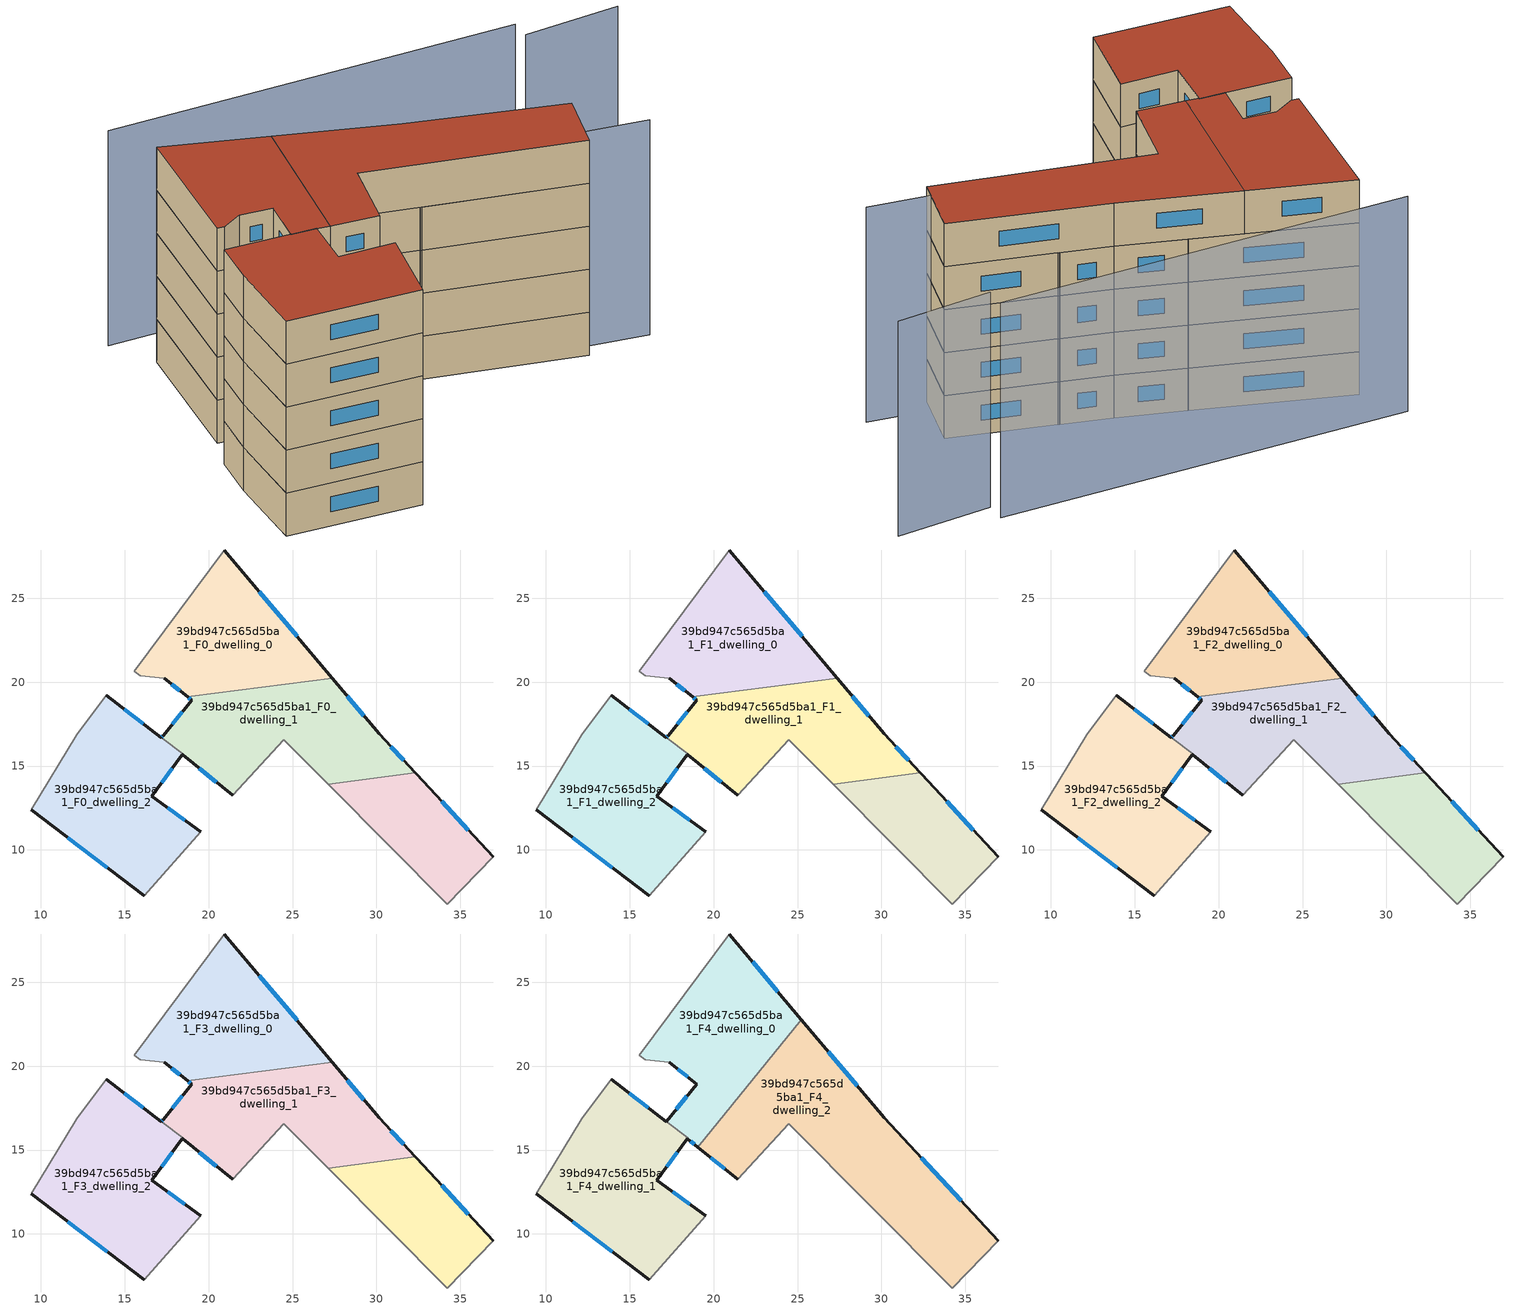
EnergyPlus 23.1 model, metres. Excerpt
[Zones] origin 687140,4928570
39bd947c565d5ba1_F0_dwelling_0
 floor ground (EU_floor_Construction): 20.93,27.88 27.36,20.24 18.74,19.12 17.34,20.25 15.92,20.37 15.56,20.65 z0
 wall outside (EU_wall_Construction): 27.36,20.24 20.93,27.88 / 17.34,20.25 18.74,19.12 z0:3
 wall adiabatic (EU_wall_Construction): 20.93,27.88 15.56,20.65 15.92,20.37 17.34,20.25 z0:3
 wall to 39bd947c565d5ba1_F0_dwelling_1 (EU_wall_Construction): 18.74,19.12 18.97,19.15 27.36,20.24 z0:3
 window (EU_Window_Construction): 25.27,22.72 23.02,25.39 / 17.8,19.88 18.29,19.49 z0.98:2.02
39bd947c565d5ba1_F0_dwelling_1
 floor ground (EU_floor_Construction): 30.16,16.92 32.33,14.58 27.13,13.91 24.48,16.58 21.43,13.26 18.46,15.66 18.43,15.69 18.46,15.72 17.23,16.66 17.18,16.7 17.28,16.81 18.98,18.93 18.74,19.12 18.97,19.15 27.36,20.24 z0
 wall outside (EU_wall_Construction): 18.43,15.69 18.46,15.66 21.43,13.26 / 17.28,16.81 17.18,16.7 / 18.74,19.12 18.98,18.93 17.28,16.82 / 32.33,14.58 30.16,16.92 27.36,20.24 z0:3
 wall adiabatic (EU_wall_Construction): 21.43,13.26 24.48,16.58 27.13,13.91 z0:3
 wall to 39bd947c565d5ba1_F0_dwelling_3 (EU_wall_Construction): 27.13,13.91 32.33,14.58 z0:3
 wall to 39bd947c565d5ba1_F0_dwelling_2 (EU_wall_Construction): 17.18,16.7 17.23,16.66 18.46,15.72 18.43,15.69 z0:3
 window (EU_Window_Construction): 19.43,14.88 20.47,14.04 / 17.25,16.78 17.21,16.74 / 18.43,18.24 17.83,17.5 / 18.82,19.06 18.9,18.99 / 29.25,18 28.27,19.16 / 31.62,15.34 30.87,16.16 z0.98:2.02
39bd947c565d5ba1_F0_dwelling_2
 floor ground (EU_floor_Construction): 17.23,16.66 18.46,15.72 18.43,15.68 18.41,15.66 16.61,13.19 19.52,11.09 16.15,7.26 9.42,12.4 12.14,16.86 13.89,19.21 17.18,16.7 z0
 wall outside (EU_wall_Construction): 9.42,12.4 16.15,7.26 / 17.18,16.7 13.89,19.21 / 19.52,11.09 16.61,13.19 18.41,15.66 18.43,15.68 z0:3
 wall adiabatic (EU_wall_Construction): 13.89,19.21 12.14,16.86 9.42,12.4 / 16.15,7.26 19.52,11.09 z0:3
 window (EU_Window_Construction): 11.61,10.72 13.96,8.93 / 16.11,17.51 14.96,18.39 / 17.2,13.99 17.83,14.85 / 18.58,11.77 17.56,12.5 z0.98:2.02
39bd947c565d5ba1_F0_dwelling_3
 floor ground (EU_floor_Construction): 32.41,14.5 36.97,9.59 34.22,6.78 27.22,13.82 27.13,13.91 32.33,14.58 z0
 wall outside (EU_wall_Construction): 36.97,9.59 32.41,14.5 32.33,14.58 z0:3
 wall adiabatic (EU_wall_Construction): 27.13,13.91 27.22,13.82 34.22,6.78 36.97,9.59 z0:3
 window (EU_Window_Construction): 35.49,11.18 33.89,12.9 z0.98:2.02
39bd947c565d5ba1_F1_dwelling_0
 floor to 39bd947c565d5ba1_F0_dwelling_0 (EU_floor_Construction): 20.93,27.88 27.36,20.24 18.74,19.12 17.34,20.25 15.92,20.37 15.56,20.65 z3
 wall outside (EU_wall_Construction): 27.36,20.24 20.93,27.88 / 17.34,20.25 18.74,19.12 z3:6
 wall adiabatic (EU_wall_Construction): 20.93,27.88 15.56,20.65 15.92,20.37 17.34,20.25 z3:6
 wall to 39bd947c565d5ba1_F1_dwelling_1 (EU_wall_Construction): 18.74,19.12 18.97,19.15 27.36,20.24 z3:6
 window (EU_Window_Construction): 25.27,22.72 23.02,25.39 / 17.8,19.88 18.29,19.49 z3.98:5.02
39bd947c565d5ba1_F1_dwelling_1
 floor to 39bd947c565d5ba1_F0_dwelling_1 (EU_floor_Construction): 30.16,16.92 32.33,14.58 27.13,13.91 24.48,16.58 21.43,13.26 18.46,15.66 18.43,15.69 18.46,15.72 17.23,16.66 17.18,16.7 17.28,16.82 18.98,18.93 18.74,19.12 18.97,19.15 27.36,20.24 z3
 wall outside (EU_wall_Construction): 18.43,15.69 18.46,15.66 21.43,13.26 / 17.28,16.81 17.18,16.7 / 18.74,19.12 18.98,18.93 17.28,16.82 / 32.33,14.58 30.16,16.92 27.36,20.24 z3:6
 wall adiabatic (EU_wall_Construction): 21.43,13.26 24.48,16.58 27.13,13.91 z3:6
 wall to 39bd947c565d5ba1_F1_dwelling_3 (EU_wall_Construction): 27.13,13.91 32.33,14.58 z3:6
 wall to 39bd947c565d5ba1_F1_dwelling_2 (EU_wall_Construction): 17.18,16.7 17.23,16.66 18.46,15.72 18.43,15.69 z3:6
 window (EU_Window_Construction): 19.43,14.88 20.47,14.04 / 17.25,16.78 17.21,16.74 / 18.43,18.24 17.83,17.5 / 18.82,19.06 18.9,18.99 / 29.25,18 28.27,19.16 / 31.62,15.34 30.87,16.16 z3.98:5.02
39bd947c565d5ba1_F1_dwelling_2
 floor to 39bd947c565d5ba1_F0_dwelling_2 (EU_floor_Construction): 17.23,16.66 18.46,15.72 18.43,15.68 18.41,15.66 16.61,13.19 19.52,11.09 16.15,7.26 9.42,12.4 12.14,16.86 13.89,19.21 17.18,16.7 z3
 wall outside (EU_wall_Construction): 9.42,12.4 16.15,7.26 / 17.18,16.7 13.89,19.21 / 19.52,11.09 16.61,13.19 18.41,15.66 18.43,15.68 z3:6
 wall adiabatic (EU_wall_Construction): 13.89,19.21 12.14,16.86 9.42,12.4 / 16.15,7.26 19.52,11.09 z3:6
 window (EU_Window_Construction): 11.61,10.72 13.96,8.93 / 16.11,17.51 14.96,18.39 / 17.2,13.99 17.83,14.85 / 18.58,11.77 17.56,12.5 z3.98:5.02
39bd947c565d5ba1_F1_dwelling_3
 floor to 39bd947c565d5ba1_F0_dwelling_3 (EU_floor_Construction): 32.41,14.5 36.97,9.59 34.22,6.78 27.22,13.82 27.13,13.91 32.33,14.58 z3
 wall outside (EU_wall_Construction): 36.97,9.59 32.41,14.5 32.33,14.58 z3:6
 wall adiabatic (EU_wall_Construction): 27.13,13.91 27.22,13.82 34.22,6.78 36.97,9.59 z3:6
 window (EU_Window_Construction): 35.49,11.18 33.89,12.9 z3.98:5.02
39bd947c565d5ba1_F2_dwelling_0
 floor to 39bd947c565d5ba1_F1_dwelling_0 (EU_floor_Construction): 20.93,27.88 27.36,20.24 18.74,19.12 17.34,20.25 15.92,20.37 15.56,20.65 z6
 wall outside (EU_wall_Construction): 27.36,20.24 20.93,27.88 / 17.34,20.25 18.74,19.12 z6:9
 wall adiabatic (EU_wall_Construction): 20.93,27.88 15.56,20.65 15.92,20.37 17.34,20.25 z6:9
 wall to 39bd947c565d5ba1_F2_dwelling_1 (EU_wall_Construction): 18.74,19.12 18.97,19.15 27.36,20.24 z6:9
 window (EU_Window_Construction): 25.27,22.72 23.02,25.39 / 17.8,19.88 18.29,19.49 z6.98:8.02
39bd947c565d5ba1_F2_dwelling_1
 floor to 39bd947c565d5ba1_F1_dwelling_1 (EU_floor_Construction): 30.16,16.92 32.33,14.58 27.13,13.91 24.48,16.58 21.43,13.26 18.46,15.66 18.43,15.69 18.46,15.72 17.23,16.66 17.18,16.7 17.28,16.82 18.98,18.93 18.74,19.12 18.97,19.15 27.36,20.24 z6
 wall outside (EU_wall_Construction): 18.43,15.69 18.46,15.66 21.43,13.26 / 17.28,16.81 17.18,16.7 / 18.74,19.12 18.98,18.93 17.28,16.82 / 32.33,14.58 30.16,16.92 27.36,20.24 z6:9
 wall adiabatic (EU_wall_Construction): 21.43,13.26 24.48,16.58 27.13,13.91 z6:9
 wall to 39bd947c565d5ba1_F2_dwelling_3 (EU_wall_Construction): 27.13,13.91 32.33,14.58 z6:9
 wall to 39bd947c565d5ba1_F2_dwelling_2 (EU_wall_Construction): 17.18,16.7 17.23,16.66 18.46,15.72 18.43,15.69 z6:9
 window (EU_Window_Construction): 19.43,14.88 20.47,14.04 / 17.25,16.78 17.21,16.74 / 18.43,18.24 17.83,17.5 / 18.82,19.06 18.9,18.99 / 29.25,18 28.27,19.16 / 31.62,15.34 30.87,16.16 z6.98:8.02
39bd947c565d5ba1_F2_dwelling_2
 floor to 39bd947c565d5ba1_F1_dwelling_2 (EU_floor_Construction): 17.23,16.66 18.46,15.72 18.43,15.68 18.41,15.66 16.61,13.19 19.52,11.09 16.15,7.26 9.42,12.4 12.14,16.86 13.89,19.21 17.18,16.7 z6
 wall outside (EU_wall_Construction): 9.42,12.4 16.15,7.26 / 17.18,16.7 13.89,19.21 / 19.52,11.09 16.61,13.19 18.41,15.66 18.43,15.68 z6:9
 wall adiabatic (EU_wall_Construction): 13.89,19.21 12.14,16.86 9.42,12.4 / 16.15,7.26 19.52,11.09 z6:9
 window (EU_Window_Construction): 11.61,10.72 13.96,8.93 / 16.11,17.51 14.96,18.39 / 17.2,13.99 17.83,14.85 / 18.58,11.77 17.56,12.5 z6.98:8.02
39bd947c565d5ba1_F2_dwelling_3
 floor to 39bd947c565d5ba1_F1_dwelling_3 (EU_floor_Construction): 32.41,14.5 36.97,9.59 34.22,6.78 27.22,13.82 27.13,13.91 32.33,14.58 z6
 wall outside (EU_wall_Construction): 36.97,9.59 32.41,14.5 32.33,14.58 z6:9
 wall adiabatic (EU_wall_Construction): 27.13,13.91 27.22,13.82 34.22,6.78 36.97,9.59 z6:9
 window (EU_Window_Construction): 35.49,11.18 33.89,12.9 z6.98:8.02
39bd947c565d5ba1_F3_dwelling_0
 floor to 39bd947c565d5ba1_F2_dwelling_0 (EU_floor_Construction): 20.93,27.88 27.36,20.24 18.74,19.12 17.34,20.25 15.92,20.37 15.56,20.65 z9
 wall outside (EU_wall_Construction): 27.36,20.24 20.93,27.88 / 17.34,20.25 18.74,19.12 z9:12
 wall adiabatic (EU_wall_Construction): 20.93,27.88 15.56,20.65 15.92,20.37 17.34,20.25 z9:12
 wall to 39bd947c565d5ba1_F3_dwelling_1 (EU_wall_Construction): 18.74,19.12 18.97,19.15 27.36,20.24 z9:12
 window (EU_Window_Construction): 25.27,22.72 23.02,25.39 / 17.8,19.88 18.29,19.49 z9.98:11.02
39bd947c565d5ba1_F3_dwelling_1
 floor to 39bd947c565d5ba1_F2_dwelling_1 (EU_floor_Construction): 30.16,16.92 32.33,14.58 27.13,13.91 24.48,16.58 21.43,13.26 18.46,15.66 18.43,15.69 18.46,15.72 17.23,16.66 17.18,16.7 17.28,16.82 18.98,18.93 18.74,19.12 18.97,19.15 27.36,20.24 z9
 wall outside (EU_wall_Construction): 18.43,15.69 18.46,15.66 21.43,13.26 / 17.28,16.81 17.18,16.7 / 18.74,19.12 18.98,18.93 17.28,16.82 / 32.33,14.58 30.16,16.92 27.36,20.24 z9:12
 wall adiabatic (EU_wall_Construction): 21.43,13.26 24.48,16.58 27.13,13.91 z9:12
 wall to 39bd947c565d5ba1_F3_dwelling_3 (EU_wall_Construction): 27.13,13.91 32.33,14.58 z9:12
 wall to 39bd947c565d5ba1_F3_dwelling_2 (EU_wall_Construction): 17.18,16.7 17.23,16.66 18.46,15.72 18.43,15.69 z9:12
 window (EU_Window_Construction): 19.43,14.88 20.47,14.04 / 17.25,16.78 17.21,16.74 / 18.43,18.24 17.83,17.5 / 18.82,19.06 18.9,18.99 / 29.25,18 28.27,19.16 / 31.62,15.34 30.87,16.16 z9.98:11.02
39bd947c565d5ba1_F3_dwelling_2
 floor to 39bd947c565d5ba1_F2_dwelling_2 (EU_floor_Construction): 17.23,16.66 18.46,15.72 18.43,15.68 18.41,15.66 16.61,13.19 19.52,11.09 16.15,7.26 9.42,12.4 12.14,16.86 13.89,19.21 17.18,16.7 z9
 wall outside (EU_wall_Construction): 9.42,12.4 16.15,7.26 / 17.18,16.7 13.89,19.21 / 19.52,11.09 16.61,13.19 18.41,15.66 18.43,15.68 z9:12
 wall adiabatic (EU_wall_Construction): 13.89,19.21 12.14,16.86 9.42,12.4 / 16.15,7.26 19.52,11.09 z9:12
 window (EU_Window_Construction): 11.61,10.72 13.96,8.93 / 16.11,17.51 14.96,18.39 / 17.2,13.99 17.83,14.85 / 18.58,11.77 17.56,12.5 z9.98:11.02
39bd947c565d5ba1_F3_dwelling_3
 floor to 39bd947c565d5ba1_F2_dwelling_3 (EU_floor_Construction): 32.41,14.5 36.97,9.59 34.22,6.78 27.22,13.82 27.13,13.91 32.33,14.58 z9
 wall outside (EU_wall_Construction): 36.97,9.59 32.41,14.5 32.33,14.58 z9:12
 wall adiabatic (EU_wall_Construction): 27.13,13.91 27.22,13.82 34.22,6.78 36.97,9.59 z9:12
 window (EU_Window_Construction): 35.49,11.18 33.89,12.9 z9.98:11.02
39bd947c565d5ba1_F4_dwelling_0
 floor to 39bd947c565d5ba1_F3_dwelling_0 (EU_floor_Construction): 20.93,27.88 25.23,22.78 22.67,19.63 18.74,19.12 17.34,20.25 15.92,20.37 15.56,20.65 z12
 floor to 39bd947c565d5ba1_F3_dwelling_1 (EU_floor_Construction): 22.67,19.63 19.06,15.18 18.43,15.69 18.46,15.72 17.23,16.66 17.18,16.7 18.98,18.93 18.74,19.12 z12
 wall outside (EU_wall_Construction): 17.34,20.25 18.98,18.93 17.18,16.7 / 25.23,22.78 20.93,27.88 / 18.43,15.69 19.06,15.18 z12:15
 wall adiabatic (EU_wall_Construction): 20.93,27.88 15.56,20.65 15.92,20.37 17.34,20.25 z12:15
 wall to 39bd947c565d5ba1_F4_dwelling_2 (EU_wall_Construction): 19.06,15.18 25.23,22.78 z12:15
 wall to 39bd947c565d5ba1_F4_dwelling_1 (EU_wall_Construction): 17.18,16.7 17.23,16.66 18.46,15.72 18.43,15.69 z12:15
 window (EU_Window_Construction): 18.4,18.2 17.77,17.42 / 17.88,19.82 18.45,19.36 / 23.83,24.43 22.33,26.22 / 18.64,15.52 18.85,15.34 z12.98:14.02
 roof outside (EU_roof_Construction): 19.06,15.18 25.23,22.78 20.93,27.88 15.56,20.65 15.92,20.37 17.34,20.25 18.98,18.93 17.18,16.7 17.23,16.66 18.46,15.72 18.43,15.69 z15
39bd947c565d5ba1_F4_dwelling_1
 floor to 39bd947c565d5ba1_F3_dwelling_2 (EU_floor_Construction): 17.23,16.66 18.46,15.72 18.43,15.68 16.61,13.19 19.52,11.09 16.15,7.26 9.42,12.4 12.14,16.86 13.89,19.21 17.18,16.7 z12
 wall outside (EU_wall_Construction): 17.18,16.7 13.89,19.21 / 19.52,11.09 16.61,13.19 18.43,15.68 / 9.42,12.4 16.15,7.26 z12:15
 wall adiabatic (EU_wall_Construction): 13.89,19.21 12.14,16.86 9.42,12.4 / 16.15,7.26 19.52,11.09 z12:15
 window (EU_Window_Construction): 16.11,17.51 14.96,18.39 / 17.2,14 17.84,14.87 / 18.58,11.77 17.56,12.5 / 11.61,10.72 13.96,8.93 z12.98:14.02
 roof outside (EU_roof_Construction): 16.15,7.26 19.52,11.09 16.61,13.19 18.43,15.68 18.46,15.72 17.23,16.66 17.18,16.7 13.89,19.21 12.14,16.86 9.42,12.4 z15
39bd947c565d5ba1_F4_dwelling_2
 floor to 39bd947c565d5ba1_F3_dwelling_1 (EU_floor_Construction): 30.16,16.92 32.33,14.58 27.13,13.91 24.48,16.58 21.43,13.26 19.06,15.18 22.67,19.63 27.36,20.24 z12
 floor to 39bd947c565d5ba1_F3_dwelling_3 (EU_floor_Construction): 32.33,14.58 36.97,9.59 34.22,6.78 27.22,13.82 27.13,13.91 z12
 floor to 39bd947c565d5ba1_F3_dwelling_0 (EU_floor_Construction): 25.23,22.78 27.36,20.24 22.67,19.63 z12
 wall outside (EU_wall_Construction): 19.06,15.18 21.43,13.26 / 36.97,9.59 30.16,16.92 25.23,22.78 z12:15
 wall adiabatic (EU_wall_Construction): 21.43,13.26 24.48,16.58 34.22,6.78 36.97,9.59 z12:15
 window (EU_Window_Construction): 19.83,14.55 20.66,13.88 / 28.56,18.82 26.83,20.87 / 34.76,11.97 32.38,14.53 z12.98:14.02
 roof outside (EU_roof_Construction): 34.22,6.78 36.97,9.59 30.16,16.92 25.23,22.78 19.06,15.18 21.43,13.26 24.48,16.58 z15
shading: 24.41,16.64 37.8,4.85 / 46.88,12.35 41.65,15.44 / 42.26,16.48 20.95,31.15 z0:15
[Building]
EU S2 Campaign: North Axis=0; Terrain=City; Solar Distribution=FullExterior
[Site:Location]
Bologna: Latitude=44.5; Longitude=11.25; Time Zone=1; Elevation=37
[SizingPeriod:WeatherFileDays]
AnnualSizingPeriod: Begin Month=1; Begin Day of Month=1; End Month=12; End Day of Month=31; Day of Week for Start Day=Monday; Use Weather File Daylight Saving Period=No; Use Weather File Rain and Snow Indicators=No
[MATERIAL]
EU_InternalMass_Material: Roughness=MediumRough; Thickness=0.1; Conductivity=1; Density=1800; Specific Heat=900; Thermal Absorptance=0.9; Solar Absorptance=0.7; Visible Absorptance=0.7
[MATERIAL:NOMASS] Roughness=MediumRough; Thermal Absorptance=0.9; Solar Absorptance=0.7; Visible Absorptance=0.7
Name | Thermal Resistance
EU_wall_NoMass | 0.905828
EU_roof_NoMass | 0.37593
EU_floor_NoMass | 0.67114
[WINDOWMATERIAL:SIMPLEGLAZINGSYSTEM]
EU_Window_SimpleGlazing: UFactor=4.52486; Solar Heat Gain Coefficient=0.85; Visible Transmittance=0.85
[CONSTRUCTION]
EU_wall_Construction: EU_wall_NoMass
EU_roof_Construction: EU_roof_NoMass
EU_floor_Construction: EU_floor_NoMass
EU_Window_Construction: EU_Window_SimpleGlazing
EU_InternalMass_Construction: EU_InternalMass_Material
[ZONE] Type=1; Multiplier=1; Ceiling Height=autocalculate; Floor Area=autocalculate; Part of Total Floor Area=Yes
Name | Volume
39bd947c565d5ba1_F0_dwelling_0; 39bd947c565d5ba1_F1_dwelling_0; 39bd947c565d5ba1_F2_dwelling_0; 39bd947c565d5ba1_F3_dwelling_0 | 154.676
39bd947c565d5ba1_F4_dwelling_0 | 167.314
39bd947c565d5ba1_F0_dwelling_1 | 179.035
39bd947c565d5ba1_F1_dwelling_1; 39bd947c565d5ba1_F2_dwelling_1; 39bd947c565d5ba1_F3_dwelling_1 | 179.038
39bd947c565d5ba1_F4_dwelling_1 | 188.038
39bd947c565d5ba1_F0_dwelling_2; 39bd947c565d5ba1_F1_dwelling_2; 39bd947c565d5ba1_F2_dwelling_2; 39bd947c565d5ba1_F3_dwelling_2 | 188.039
39bd947c565d5ba1_F4_dwelling_2 | 269.346
39bd947c565d5ba1_F0_dwelling_3; 39bd947c565d5ba1_F1_dwelling_3; 39bd947c565d5ba1_F2_dwelling_3; 39bd947c565d5ba1_F3_dwelling_3 | 102.954
[INTERNALMASS] Construction=EU_InternalMass_Construction
Name | Zone or ZoneList | Surface Area
39bd947c565d5ba1_F0_dwelling_0_EU_InternalMass | 39bd947c565d5ba1_F0_dwelling_0 | 51.5585
39bd947c565d5ba1_F0_dwelling_1_EU_InternalMass | 39bd947c565d5ba1_F0_dwelling_1 | 59.6817
39bd947c565d5ba1_F0_dwelling_2_EU_InternalMass | 39bd947c565d5ba1_F0_dwelling_2 | 62.6793
39bd947c565d5ba1_F0_dwelling_3_EU_InternalMass | 39bd947c565d5ba1_F0_dwelling_3 | 34.3173
39bd947c565d5ba1_F1_dwelling_0_EU_InternalMass | 39bd947c565d5ba1_F1_dwelling_0 | 51.5585
39bd947c565d5ba1_F1_dwelling_1_EU_InternalMass | 39bd947c565d5ba1_F1_dwelling_1 | 59.6817
39bd947c565d5ba1_F1_dwelling_2_EU_InternalMass | 39bd947c565d5ba1_F1_dwelling_2 | 62.6793
39bd947c565d5ba1_F1_dwelling_3_EU_InternalMass | 39bd947c565d5ba1_F1_dwelling_3 | 34.3173
39bd947c565d5ba1_F2_dwelling_0_EU_InternalMass | 39bd947c565d5ba1_F2_dwelling_0 | 51.5585
39bd947c565d5ba1_F2_dwelling_1_EU_InternalMass | 39bd947c565d5ba1_F2_dwelling_1 | 59.6817
39bd947c565d5ba1_F2_dwelling_2_EU_InternalMass | 39bd947c565d5ba1_F2_dwelling_2 | 62.6793
39bd947c565d5ba1_F2_dwelling_3_EU_InternalMass | 39bd947c565d5ba1_F2_dwelling_3 | 34.3173
39bd947c565d5ba1_F3_dwelling_0_EU_InternalMass | 39bd947c565d5ba1_F3_dwelling_0 | 51.5585
39bd947c565d5ba1_F3_dwelling_1_EU_InternalMass | 39bd947c565d5ba1_F3_dwelling_1 | 59.6817
39bd947c565d5ba1_F3_dwelling_2_EU_InternalMass | 39bd947c565d5ba1_F3_dwelling_2 | 62.6793
39bd947c565d5ba1_F3_dwelling_3_EU_InternalMass | 39bd947c565d5ba1_F3_dwelling_3 | 34.3173
39bd947c565d5ba1_F4_dwelling_0_EU_InternalMass | 39bd947c565d5ba1_F4_dwelling_0 | 55.7721
39bd947c565d5ba1_F4_dwelling_1_EU_InternalMass | 39bd947c565d5ba1_F4_dwelling_1 | 62.6765
39bd947c565d5ba1_F4_dwelling_2_EU_InternalMass | 39bd947c565d5ba1_F4_dwelling_2 | 89.7818
[OTHEREQUIPMENT] Fuel Type=Electricity; Design Level Calculation Method=Watts/Area; Power per Zone Floor Area=1; Fraction Latent=0; Fraction Radiant=0; Fraction Lost=0; Carbon Dioxide Generation Rate=0; EndUse Subcategory=EU_Step8_InternalGains
Name | Zone or ZoneList or Space or SpaceList | Schedule
EU_Step8_InternalGain_39bd947c565d5ba1_F0_dwelling_0_f000 | 39bd947c565d5ba1_F0_dwelling_0 | EU_Step8_GainSchedule_39bd947c565d5ba1_F0_dwelling_0_f000
EU_Step8_InternalGain_39bd947c565d5ba1_F0_dwelling_1_f000 | 39bd947c565d5ba1_F0_dwelling_1 | EU_Step8_GainSchedule_39bd947c565d5ba1_F0_dwelling_1_f000
EU_Step8_InternalGain_39bd947c565d5ba1_F0_dwelling_2_f000 | 39bd947c565d5ba1_F0_dwelling_2 | EU_Step8_GainSchedule_39bd947c565d5ba1_F0_dwelling_2_f000
EU_Step8_InternalGain_39bd947c565d5ba1_F0_dwelling_3_f000 | 39bd947c565d5ba1_F0_dwelling_3 | EU_Step8_GainSchedule_39bd947c565d5ba1_F0_dwelling_3_f000
EU_Step8_InternalGain_39bd947c565d5ba1_F1_dwelling_0_f000 | 39bd947c565d5ba1_F1_dwelling_0 | EU_Step8_GainSchedule_39bd947c565d5ba1_F1_dwelling_0_f000
EU_Step8_InternalGain_39bd947c565d5ba1_F1_dwelling_1_f000 | 39bd947c565d5ba1_F1_dwelling_1 | EU_Step8_GainSchedule_39bd947c565d5ba1_F1_dwelling_1_f000
EU_Step8_InternalGain_39bd947c565d5ba1_F1_dwelling_2_f000 | 39bd947c565d5ba1_F1_dwelling_2 | EU_Step8_GainSchedule_39bd947c565d5ba1_F1_dwelling_2_f000
EU_Step8_InternalGain_39bd947c565d5ba1_F1_dwelling_3_f000 | 39bd947c565d5ba1_F1_dwelling_3 | EU_Step8_GainSchedule_39bd947c565d5ba1_F1_dwelling_3_f000
EU_Step8_InternalGain_39bd947c565d5ba1_F2_dwelling_0_f000 | 39bd947c565d5ba1_F2_dwelling_0 | EU_Step8_GainSchedule_39bd947c565d5ba1_F2_dwelling_0_f000
EU_Step8_InternalGain_39bd947c565d5ba1_F2_dwelling_1_f000 | 39bd947c565d5ba1_F2_dwelling_1 | EU_Step8_GainSchedule_39bd947c565d5ba1_F2_dwelling_1_f000
EU_Step8_InternalGain_39bd947c565d5ba1_F2_dwelling_2_f000 | 39bd947c565d5ba1_F2_dwelling_2 | EU_Step8_GainSchedule_39bd947c565d5ba1_F2_dwelling_2_f000
EU_Step8_InternalGain_39bd947c565d5ba1_F2_dwelling_3_f000 | 39bd947c565d5ba1_F2_dwelling_3 | EU_Step8_GainSchedule_39bd947c565d5ba1_F2_dwelling_3_f000
EU_Step8_InternalGain_39bd947c565d5ba1_F3_dwelling_0_f000 | 39bd947c565d5ba1_F3_dwelling_0 | EU_Step8_GainSchedule_39bd947c565d5ba1_F3_dwelling_0_f000
EU_Step8_InternalGain_39bd947c565d5ba1_F3_dwelling_1_f000 | 39bd947c565d5ba1_F3_dwelling_1 | EU_Step8_GainSchedule_39bd947c565d5ba1_F3_dwelling_1_f000
EU_Step8_InternalGain_39bd947c565d5ba1_F3_dwelling_2_f000 | 39bd947c565d5ba1_F3_dwelling_2 | EU_Step8_GainSchedule_39bd947c565d5ba1_F3_dwelling_2_f000
EU_Step8_InternalGain_39bd947c565d5ba1_F3_dwelling_3_f000 | 39bd947c565d5ba1_F3_dwelling_3 | EU_Step8_GainSchedule_39bd947c565d5ba1_F3_dwelling_3_f000
EU_Step8_InternalGain_39bd947c565d5ba1_F4_dwelling_0_f000 | 39bd947c565d5ba1_F4_dwelling_0 | EU_Step8_GainSchedule_39bd947c565d5ba1_F4_dwelling_0_f000
EU_Step8_InternalGain_39bd947c565d5ba1_F4_dwelling_1_f000 | 39bd947c565d5ba1_F4_dwelling_1 | EU_Step8_GainSchedule_39bd947c565d5ba1_F4_dwelling_1_f000
EU_Step8_InternalGain_39bd947c565d5ba1_F4_dwelling_2_f000 | 39bd947c565d5ba1_F4_dwelling_2 | EU_Step8_GainSchedule_39bd947c565d5ba1_F4_dwelling_2_f000
[ZONEVENTILATION:DESIGNFLOWRATE] Schedule=EU_AlwaysOn; Design Flow Rate Calculation Method=AirChanges/Hour; Air Changes per Hour=0.73129; Ventilation Type=Natural; Fan Pressure Rise=0; Fan Total Efficiency=1; Constant Term Coefficient=1; Temperature Term Coefficient=0; Velocity Term Coefficient=0; Velocity Squared Term Coefficient=0; Minimum Indoor Temperature=-100; Maximum Indoor Temperature=100; Delta Temperature=-100; Minimum Outdoor Temperature=-100; Maximum Outdoor Temperature=100; Maximum Wind Speed=40
Name | Zone or ZoneList or Space or SpaceList
EU_ConstantAir_39bd947c565d5ba1_F0_dwelling_0 | 39bd947c565d5ba1_F0_dwelling_0
EU_ConstantAir_39bd947c565d5ba1_F0_dwelling_1 | 39bd947c565d5ba1_F0_dwelling_1
EU_ConstantAir_39bd947c565d5ba1_F0_dwelling_2 | 39bd947c565d5ba1_F0_dwelling_2
EU_ConstantAir_39bd947c565d5ba1_F0_dwelling_3 | 39bd947c565d5ba1_F0_dwelling_3
EU_ConstantAir_39bd947c565d5ba1_F1_dwelling_0 | 39bd947c565d5ba1_F1_dwelling_0
EU_ConstantAir_39bd947c565d5ba1_F1_dwelling_1 | 39bd947c565d5ba1_F1_dwelling_1
EU_ConstantAir_39bd947c565d5ba1_F1_dwelling_2 | 39bd947c565d5ba1_F1_dwelling_2
EU_ConstantAir_39bd947c565d5ba1_F1_dwelling_3 | 39bd947c565d5ba1_F1_dwelling_3
EU_ConstantAir_39bd947c565d5ba1_F2_dwelling_0 | 39bd947c565d5ba1_F2_dwelling_0
EU_ConstantAir_39bd947c565d5ba1_F2_dwelling_1 | 39bd947c565d5ba1_F2_dwelling_1
EU_ConstantAir_39bd947c565d5ba1_F2_dwelling_2 | 39bd947c565d5ba1_F2_dwelling_2
EU_ConstantAir_39bd947c565d5ba1_F2_dwelling_3 | 39bd947c565d5ba1_F2_dwelling_3
EU_ConstantAir_39bd947c565d5ba1_F3_dwelling_0 | 39bd947c565d5ba1_F3_dwelling_0
EU_ConstantAir_39bd947c565d5ba1_F3_dwelling_1 | 39bd947c565d5ba1_F3_dwelling_1
EU_ConstantAir_39bd947c565d5ba1_F3_dwelling_2 | 39bd947c565d5ba1_F3_dwelling_2
EU_ConstantAir_39bd947c565d5ba1_F3_dwelling_3 | 39bd947c565d5ba1_F3_dwelling_3
EU_ConstantAir_39bd947c565d5ba1_F4_dwelling_0 | 39bd947c565d5ba1_F4_dwelling_0
EU_ConstantAir_39bd947c565d5ba1_F4_dwelling_1 | 39bd947c565d5ba1_F4_dwelling_1
EU_ConstantAir_39bd947c565d5ba1_F4_dwelling_2 | 39bd947c565d5ba1_F4_dwelling_2
[HVACTEMPLATE:THERMOSTAT] Constant Heating Setpoint=20; Constant Cooling Setpoint=50
EU_HeatOnly_39bd947c565d5ba1_F0_dwelling_0; EU_HeatOnly_39bd947c565d5ba1_F0_dwelling_1; EU_HeatOnly_39bd947c565d5ba1_F0_dwelling_2; EU_HeatOnly_39bd947c565d5ba1_F0_dwelling_3; EU_HeatOnly_39bd947c565d5ba1_F1_dwelling_0; EU_HeatOnly_39bd947c565d5ba1_F1_dwelling_1; EU_HeatOnly_39bd947c565d5ba1_F1_dwelling_2; EU_HeatOnly_39bd947c565d5ba1_F1_dwelling_3; EU_HeatOnly_39bd947c565d5ba1_F2_dwelling_0; EU_HeatOnly_39bd947c565d5ba1_F2_dwelling_1; EU_HeatOnly_39bd947c565d5ba1_F2_dwelling_2; EU_HeatOnly_39bd947c565d5ba1_F2_dwelling_3; EU_HeatOnly_39bd947c565d5ba1_F3_dwelling_0; EU_HeatOnly_39bd947c565d5ba1_F3_dwelling_1; EU_HeatOnly_39bd947c565d5ba1_F3_dwelling_2; EU_HeatOnly_39bd947c565d5ba1_F3_dwelling_3; EU_HeatOnly_39bd947c565d5ba1_F4_dwelling_0; EU_HeatOnly_39bd947c565d5ba1_F4_dwelling_1; EU_HeatOnly_39bd947c565d5ba1_F4_dwelling_2
[HVACTEMPLATE:ZONE:IDEALLOADSAIRSYSTEM] System Availability Schedule=EU_AlwaysOn; Maximum Heating Supply Air Temperature=50; Minimum Cooling Supply Air Temperature=13; Maximum Heating Supply Air Humidity Ratio=0.0156; Minimum Cooling Supply Air Humidity Ratio=0.0077; Heating Limit=NoLimit; Cooling Limit=NoLimit; Heating Availability Schedule=EU_AlwaysOn; Cooling Availability Schedule=EU_CoolingOff; Dehumidification Control Type=ConstantSensibleHeatRatio; Cooling Sensible Heat Ratio=0.7; Dehumidification Setpoint=60; Humidification Control Type=None; Humidification Setpoint=30; Outdoor Air Method=None; Outdoor Air Flow Rate per Person=0.00944; Outdoor Air Flow Rate per Zone Floor Area=0; Outdoor Air Flow Rate per Zone=0; Demand Controlled Ventilation Type=None; Outdoor Air Economizer Type=NoEconomizer; Heat Recovery Type=None; Sensible Heat Recovery Effectiveness=0.7; Latent Heat Recovery Effectiveness=0.65
Name | Template Thermostat
39bd947c565d5ba1_F0_dwelling_0 | EU_HeatOnly_39bd947c565d5ba1_F0_dwelling_0
39bd947c565d5ba1_F0_dwelling_1 | EU_HeatOnly_39bd947c565d5ba1_F0_dwelling_1
39bd947c565d5ba1_F0_dwelling_2 | EU_HeatOnly_39bd947c565d5ba1_F0_dwelling_2
39bd947c565d5ba1_F0_dwelling_3 | EU_HeatOnly_39bd947c565d5ba1_F0_dwelling_3
39bd947c565d5ba1_F1_dwelling_0 | EU_HeatOnly_39bd947c565d5ba1_F1_dwelling_0
39bd947c565d5ba1_F1_dwelling_1 | EU_HeatOnly_39bd947c565d5ba1_F1_dwelling_1
39bd947c565d5ba1_F1_dwelling_2 | EU_HeatOnly_39bd947c565d5ba1_F1_dwelling_2
39bd947c565d5ba1_F1_dwelling_3 | EU_HeatOnly_39bd947c565d5ba1_F1_dwelling_3
39bd947c565d5ba1_F2_dwelling_0 | EU_HeatOnly_39bd947c565d5ba1_F2_dwelling_0
39bd947c565d5ba1_F2_dwelling_1 | EU_HeatOnly_39bd947c565d5ba1_F2_dwelling_1
39bd947c565d5ba1_F2_dwelling_2 | EU_HeatOnly_39bd947c565d5ba1_F2_dwelling_2
39bd947c565d5ba1_F2_dwelling_3 | EU_HeatOnly_39bd947c565d5ba1_F2_dwelling_3
39bd947c565d5ba1_F3_dwelling_0 | EU_HeatOnly_39bd947c565d5ba1_F3_dwelling_0
39bd947c565d5ba1_F3_dwelling_1 | EU_HeatOnly_39bd947c565d5ba1_F3_dwelling_1
39bd947c565d5ba1_F3_dwelling_2 | EU_HeatOnly_39bd947c565d5ba1_F3_dwelling_2
39bd947c565d5ba1_F3_dwelling_3 | EU_HeatOnly_39bd947c565d5ba1_F3_dwelling_3
39bd947c565d5ba1_F4_dwelling_0 | EU_HeatOnly_39bd947c565d5ba1_F4_dwelling_0
39bd947c565d5ba1_F4_dwelling_1 | EU_HeatOnly_39bd947c565d5ba1_F4_dwelling_1
39bd947c565d5ba1_F4_dwelling_2 | EU_HeatOnly_39bd947c565d5ba1_F4_dwelling_2
[SIZING:ZONE] Zone Cooling Design Supply Air Temperature Input Method=SupplyAirTemperature; Zone Cooling Design Supply Air Temperature=13; Zone Heating Design Supply Air Temperature Input Method=SupplyAirTemperature; Zone Heating Design Supply Air Temperature=50; Zone Cooling Design Supply Air Humidity Ratio=0.008; Zone Heating Design Supply Air Humidity Ratio=0.008; Cooling Design Air Flow Method=DesignDay; Cooling Design Air Flow Rate=0; Cooling Minimum Air Flow per Zone Floor Area=0.000762; Cooling Minimum Air Flow=0; Cooling Minimum Air Flow Fraction=0.2; Heating Design Air Flow Method=DesignDay; Heating Design Air Flow Rate=0; Heating Maximum Air Flow per Zone Floor Area=0.002032; Heating Maximum Air Flow=0.141576; Heating Maximum Air Flow Fraction=0.3; Account for Dedicated Outdoor Air System=No; Dedicated Outdoor Air System Control Strategy=NeutralSupplyAir; Dedicated Outdoor Air Low Setpoint Temperature for Design=autosize; Dedicated Outdoor Air High Setpoint Temperature for Design=autosize; Zone Load Sizing Method=Sensible Load Only No Latent Load; Zone Latent Cooling Design Supply Air Humidity Ratio Input Method=HumidityRatioDifference; Zone Cooling Design Supply Air Humidity Ratio Difference=0.005; Zone Latent Heating Design Supply Air Humidity Ratio Input Method=HumidityRatioDifference; Zone Humidification Design Supply Air Humidity Ratio Difference=0.005
39bd947c565d5ba1_F0_dwelling_0; 39bd947c565d5ba1_F0_dwelling_1; 39bd947c565d5ba1_F0_dwelling_2; 39bd947c565d5ba1_F0_dwelling_3; 39bd947c565d5ba1_F1_dwelling_0; 39bd947c565d5ba1_F1_dwelling_1; 39bd947c565d5ba1_F1_dwelling_2; 39bd947c565d5ba1_F1_dwelling_3; 39bd947c565d5ba1_F2_dwelling_0; 39bd947c565d5ba1_F2_dwelling_1; 39bd947c565d5ba1_F2_dwelling_2; 39bd947c565d5ba1_F2_dwelling_3; 39bd947c565d5ba1_F3_dwelling_0; 39bd947c565d5ba1_F3_dwelling_1; 39bd947c565d5ba1_F3_dwelling_2; 39bd947c565d5ba1_F3_dwelling_3; 39bd947c565d5ba1_F4_dwelling_0; 39bd947c565d5ba1_F4_dwelling_1; 39bd947c565d5ba1_F4_dwelling_2
[SCHEDULE:CONSTANT]
Name | Hourly Value
EU_AlwaysOn | 1
EU_CoolingOff | 0
[SCHEDULE:FILE] Column Number=1; Rows to Skip at Top=0; Number of Hours of Data=8760; Column Separator=Comma; Interpolate to Timestep=No; Minutes per Item=60; Adjust Schedule for Daylight Savings=Yes
Name | File
EU_Step8_GainSchedule_39bd947c565d5ba1_F0_dwelling_0_f000 | ../../schedules/39bd947c565d5ba1/39bd947c565d5ba1_F0_dwelling_0_f000_gain.csv
EU_Step8_GainSchedule_39bd947c565d5ba1_F0_dwelling_1_f000 | ../../schedules/39bd947c565d5ba1/39bd947c565d5ba1_F0_dwelling_1_f000_gain.csv
EU_Step8_GainSchedule_39bd947c565d5ba1_F0_dwelling_2_f000 | ../../schedules/39bd947c565d5ba1/39bd947c565d5ba1_F0_dwelling_2_f000_gain.csv
EU_Step8_GainSchedule_39bd947c565d5ba1_F0_dwelling_3_f000 | ../../schedules/39bd947c565d5ba1/39bd947c565d5ba1_F0_dwelling_3_f000_gain.csv
EU_Step8_GainSchedule_39bd947c565d5ba1_F1_dwelling_0_f000 | ../../schedules/39bd947c565d5ba1/39bd947c565d5ba1_F1_dwelling_0_f000_gain.csv
EU_Step8_GainSchedule_39bd947c565d5ba1_F1_dwelling_1_f000 | ../../schedules/39bd947c565d5ba1/39bd947c565d5ba1_F1_dwelling_1_f000_gain.csv
EU_Step8_GainSchedule_39bd947c565d5ba1_F1_dwelling_2_f000 | ../../schedules/39bd947c565d5ba1/39bd947c565d5ba1_F1_dwelling_2_f000_gain.csv
EU_Step8_GainSchedule_39bd947c565d5ba1_F1_dwelling_3_f000 | ../../schedules/39bd947c565d5ba1/39bd947c565d5ba1_F1_dwelling_3_f000_gain.csv
EU_Step8_GainSchedule_39bd947c565d5ba1_F2_dwelling_0_f000 | ../../schedules/39bd947c565d5ba1/39bd947c565d5ba1_F2_dwelling_0_f000_gain.csv
EU_Step8_GainSchedule_39bd947c565d5ba1_F2_dwelling_1_f000 | ../../schedules/39bd947c565d5ba1/39bd947c565d5ba1_F2_dwelling_1_f000_gain.csv
EU_Step8_GainSchedule_39bd947c565d5ba1_F2_dwelling_2_f000 | ../../schedules/39bd947c565d5ba1/39bd947c565d5ba1_F2_dwelling_2_f000_gain.csv
EU_Step8_GainSchedule_39bd947c565d5ba1_F2_dwelling_3_f000 | ../../schedules/39bd947c565d5ba1/39bd947c565d5ba1_F2_dwelling_3_f000_gain.csv
EU_Step8_GainSchedule_39bd947c565d5ba1_F3_dwelling_0_f000 | ../../schedules/39bd947c565d5ba1/39bd947c565d5ba1_F3_dwelling_0_f000_gain.csv
EU_Step8_GainSchedule_39bd947c565d5ba1_F3_dwelling_1_f000 | ../../schedules/39bd947c565d5ba1/39bd947c565d5ba1_F3_dwelling_1_f000_gain.csv
EU_Step8_GainSchedule_39bd947c565d5ba1_F3_dwelling_2_f000 | ../../schedules/39bd947c565d5ba1/39bd947c565d5ba1_F3_dwelling_2_f000_gain.csv
EU_Step8_GainSchedule_39bd947c565d5ba1_F3_dwelling_3_f000 | ../../schedules/39bd947c565d5ba1/39bd947c565d5ba1_F3_dwelling_3_f000_gain.csv
EU_Step8_GainSchedule_39bd947c565d5ba1_F4_dwelling_0_f000 | ../../schedules/39bd947c565d5ba1/39bd947c565d5ba1_F4_dwelling_0_f000_gain.csv
EU_Step8_GainSchedule_39bd947c565d5ba1_F4_dwelling_1_f000 | ../../schedules/39bd947c565d5ba1/39bd947c565d5ba1_F4_dwelling_1_f000_gain.csv
EU_Step8_GainSchedule_39bd947c565d5ba1_F4_dwelling_2_f000 | ../../schedules/39bd947c565d5ba1/39bd947c565d5ba1_F4_dwelling_2_f000_gain.csv
